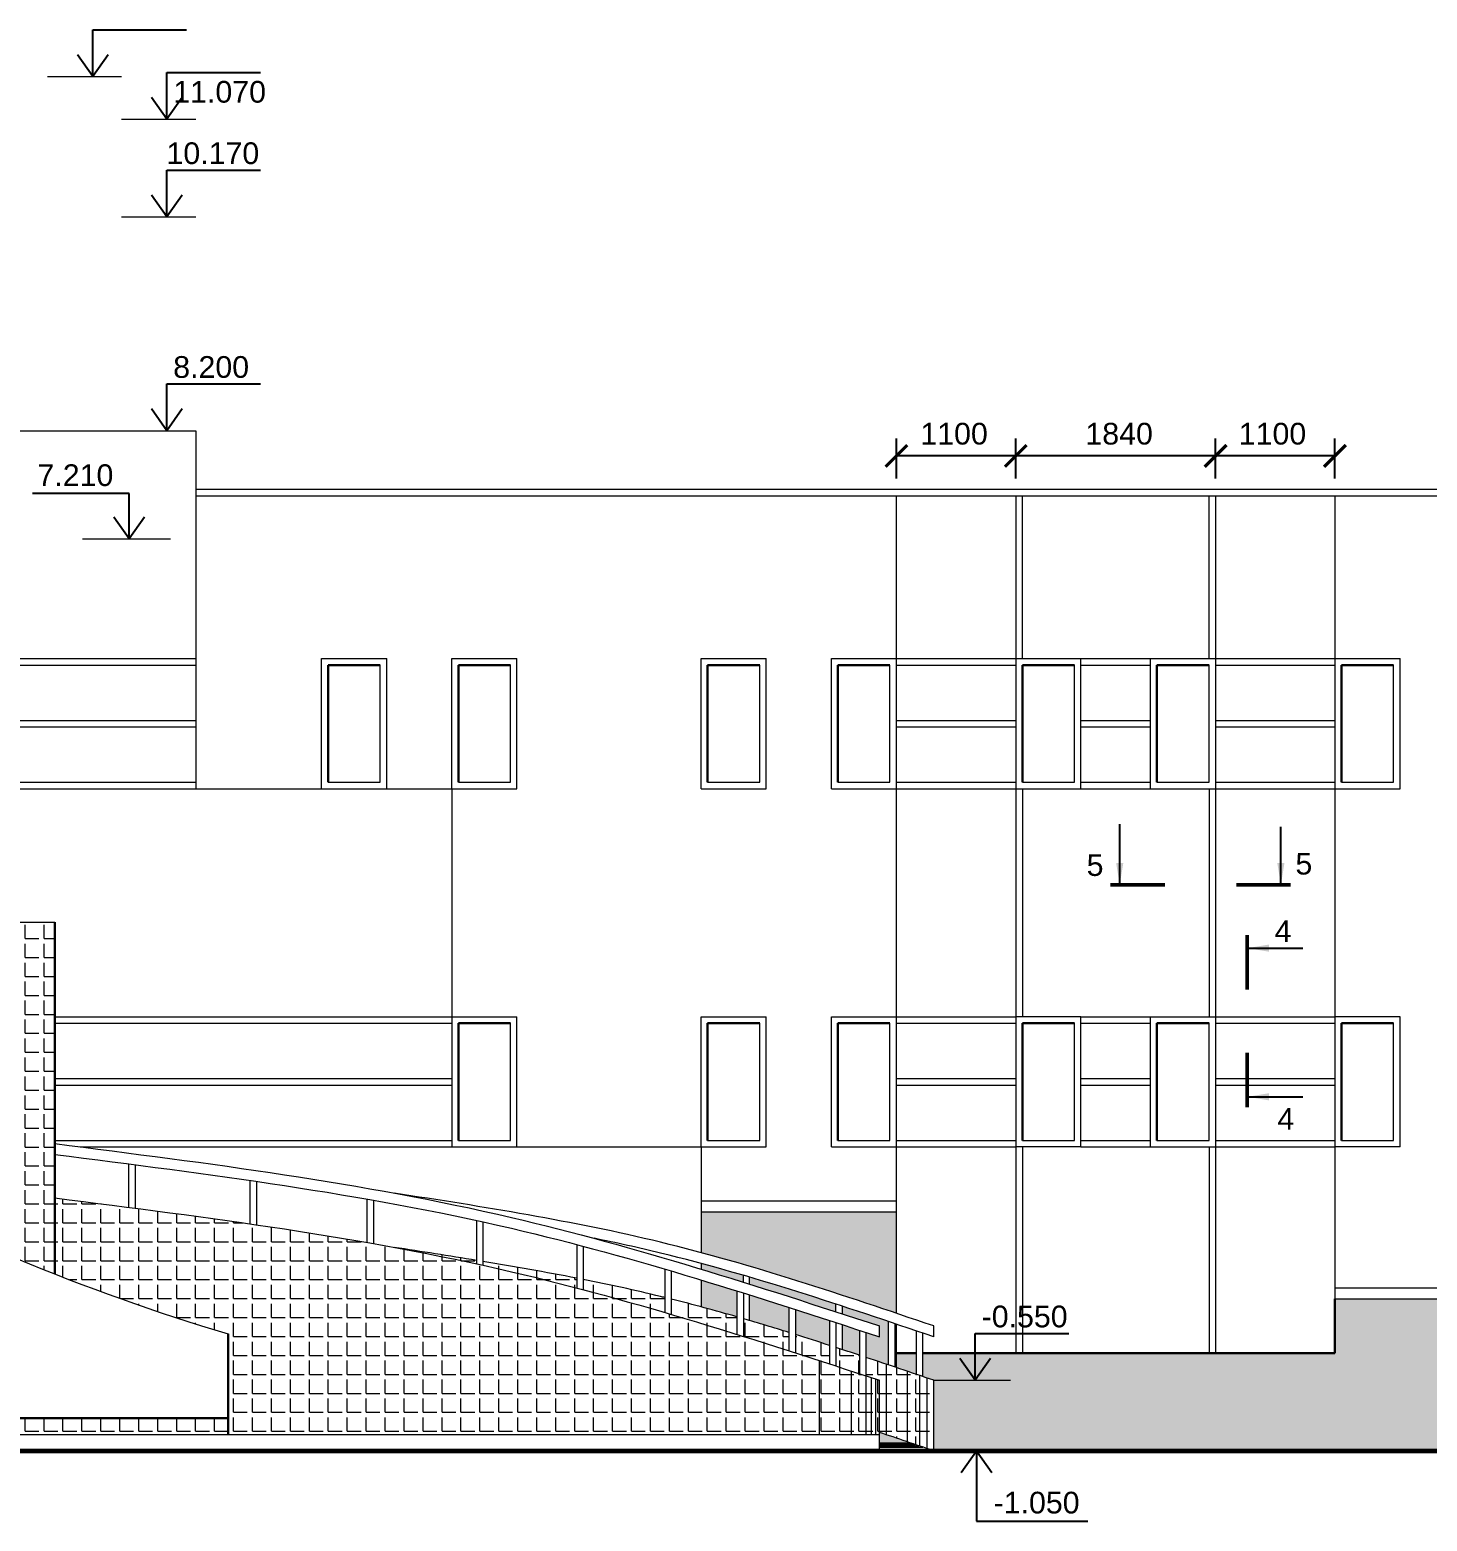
# Model space of a CAD drawing. Header units: millimetres. Extents: x -273 to 3634, y 3015 to 4572.
# Drawn here: x 997 to 1125.8, y 4309.3 to 4446.8 of the extents above; entities that cross this region are included whole.
import ezdxf

# ---------------------------------------------------------------- set-up
doc = ezdxf.new("R2010")
doc.units = ezdxf.units.MM
doc.layers.add('@', color=250, linetype='Continuous', lineweight=60)
doc.styles.get("Standard").update_dxf_attribs({"font": 'arial.ttf', "height": 2})
doc.dimstyles.new('ISO-25', dxfattribs={"dimtxt": 2, "dimasz": 2, "dimexe": 1.6, "dimexo": 1, "dimgap": 1, "dimtad": 1, "dimdsep": 46, "dimtxsty": 'Standard', "dimblk": 'ARCHTICK', "dimcen": 2, "dimadec": 0, "dimazin": 0, "dimtfac": 1, "dimtmove": 0, "dimatfit": 3, "dimfxl": 1, "dimarcsym": 0})
pattern_1 = [(0, (-529.6544, 3013.1548), (0, 1.74625), [1.27, -0.47625]), (90, (-529.6544, 3013.1548), (-1.74625, 1e-16), [1.27, -0.47625])]

# ---------------------------------------------------------------- blocks, each defined once
blk = doc.blocks.new('_ArchTick')
at = {"color": 0, "linetype": 'ByBlock', "lineweight": 15, "const_width": 0.15}
blk.add_lwpolyline([(-0.5, -0.5), (0.5, 0.5)], dxfattribs=at)
blk = doc.blocks.new('*D4')
at = {"layer": '@', "color": 0, "lineweight": -2, "transparency": 16777216}
for p, q in [((1106.26, 4405.41), (1106.26, 4409.09)), ((1117.26, 4405.41), (1117.26, 4409.09)), ((1117.26, 4407.49), (1106.26, 4407.49))]:
    blk.add_line(p, q, dxfattribs=at)
at = {"layer": 'Defpoints', "color": 0, "lineweight": 15, "transparency": 16777216}
for p in [(1106.26, 4407.49), (1106.26, 4404.41), (1117.26, 4404.41)]:
    blk.add_point(p, dxfattribs=at)
at = {"layer": '@', "color": 0, "lineweight": -2, "transparency": 16777216, "xscale": 2, "yscale": 2, "zscale": 2, "rotation": 180}
blk.add_blockref('_ArchTick', (1106.26, 4407.49), dxfattribs=at)
at = {"layer": '@', "color": 0, "lineweight": -2, "transparency": 16777216, "xscale": 2, "yscale": 2, "zscale": 2}
blk.add_blockref('_ArchTick', (1117.26, 4407.49), dxfattribs=at)
at = {"layer": '@', "color": 0, "lineweight": 15, "transparency": 16777216, "insert": (1111.51, 4409.52), "char_height": 2, "attachment_point": 5}
blk.add_mtext('1100', dxfattribs=at)
blk = doc.blocks.new('*D5')
at = {"layer": '@', "color": 0, "lineweight": -2, "transparency": 16777216}
for p, q in [((1087.86, 4408.49), (1087.86, 4409.09)), ((1106.26, 4408.49), (1106.26, 4409.09)), ((1106.26, 4407.49), (1087.86, 4407.49))]:
    blk.add_line(p, q, dxfattribs=at)
at = {"layer": 'Defpoints', "color": 0, "lineweight": 15, "transparency": 16777216}
for p in [(1087.86, 4407.49), (1087.86, 4407.49), (1106.26, 4407.49)]:
    blk.add_point(p, dxfattribs=at)
at = {"layer": '@', "color": 0, "lineweight": -2, "transparency": 16777216, "xscale": 2, "yscale": 2, "zscale": 2, "rotation": 180}
blk.add_blockref('_ArchTick', (1087.86, 4407.49), dxfattribs=at)
at = {"layer": '@', "color": 0, "lineweight": -2, "transparency": 16777216, "xscale": 2, "yscale": 2, "zscale": 2}
blk.add_blockref('_ArchTick', (1106.26, 4407.49), dxfattribs=at)
at = {"layer": '@', "color": 0, "lineweight": 15, "transparency": 16777216, "insert": (1097.38, 4409.52), "char_height": 2, "attachment_point": 5}
blk.add_mtext('1840', dxfattribs=at)
blk = doc.blocks.new('*D6')
at = {"layer": '@', "color": 0, "lineweight": -2, "transparency": 16777216}
for p, q in [((1076.86, 4405.41), (1076.86, 4409.09)), ((1087.86, 4405.41), (1087.86, 4409.09)), ((1087.86, 4407.49), (1076.86, 4407.49))]:
    blk.add_line(p, q, dxfattribs=at)
at = {"layer": 'Defpoints', "color": 0, "lineweight": 15, "transparency": 16777216}
for p in [(1076.86, 4407.49), (1076.86, 4404.41), (1087.86, 4404.41)]:
    blk.add_point(p, dxfattribs=at)
at = {"layer": '@', "color": 0, "lineweight": -2, "transparency": 16777216, "xscale": 2, "yscale": 2, "zscale": 2, "rotation": 180}
blk.add_blockref('_ArchTick', (1076.86, 4407.49), dxfattribs=at)
at = {"layer": '@', "color": 0, "lineweight": -2, "transparency": 16777216, "xscale": 2, "yscale": 2, "zscale": 2}
blk.add_blockref('_ArchTick', (1087.86, 4407.49), dxfattribs=at)
at = {"layer": '@', "color": 0, "lineweight": 15, "transparency": 16777216, "insert": (1082.17, 4409.52), "char_height": 2, "attachment_point": 5}
blk.add_mtext('1100', dxfattribs=at)

msp = doc.modelspace()

# ---------------------------------------------------------------- hatches: boundary and pattern name
at = {"layer": '@', "lineweight": 15}
h = msp.add_hatch(dxfattribs=at)
h.set_pattern_fill('ANGLE', color=0, scale=0.25, style=0)
h.set_pattern_definition(pattern_1)
h.paths.add_polyline_path([(896.196, 4364.509, -0.1333512), (977.12, 4342.536, 0.0316124), (999.296, 4332.108), (999.296, 4364.509), (987.296, 4364.509)])
h = msp.add_hatch(dxfattribs=at)
h.set_pattern_fill('ANGLE', color=0, scale=0.25, style=0)
h.set_pattern_definition([(0, (-504.1416, 3013.1548), (0, 1.74625), [1.27, -0.47625]), (90, (-504.1416, 3013.1548), (-1.74625, 1e-16), [1.27, -0.47625])])
h.paths.add_polyline_path([(1335.063, 4324.809), (1306.063, 4324.809), (1272.747, 4324.809, 0.0687109), (1238.097, 4345.192), (1237.871, 4344.636, 0.0067648), (1234.195, 4346.109), (1230.351, 4346.109), (1230.351, 4320.109), (1232.163, 4320.109), (1232.163, 4315.809), (1335.063, 4315.809)])
edge = h.paths.add_edge_path()
edge.add_line((1207.474, 4346.109), (1195.663, 4346.109))
edge.add_line((1195.663, 4346.109), (1195.663, 4343.809))
edge.add_line((1195.663, 4343.809), (1195.663, 4324.809))
edge.add_line((1195.663, 4324.809), (1134.263, 4324.809))
edge.add_line((1134.263, 4324.809), (1134.263, 4329.809))
edge.add_line((1134.263, 4329.809), (1117.263, 4329.809))
edge.add_line((1117.263, 4329.809), (1117.263, 4324.809))
edge.add_line((1117.263, 4324.809), (1079.276, 4324.809))
edge.add_line((1079.276, 4324.809), (1079.276, 4322.654))
edge.add_spline(control_points=[(1079.276, 4322.654), (1079.408, 4322.61), (1079.54, 4322.565), (1079.672, 4322.52)], knot_values=[0.6561067, 0.6561067, 0.6561067, 0.6561067, 1.072628, 1.072628, 1.072628, 1.072628], degree=3, periodic=0)
edge.add_spline(control_points=[(1079.672, 4322.52), (1079.879, 4322.45), (1080.087, 4322.38), (1080.294, 4322.309)], knot_values=[0, 0, 0, 0, 0.6561067, 0.6561067, 0.6561067, 0.6561067], degree=3, periodic=0)
edge.add_line((1080.294, 4322.309), (1080.294, 4317.309))
edge.add_line((1080.294, 4317.309), (1080.294, 4315.809))
edge.add_line((1080.294, 4315.809), (1205.663, 4315.809))
edge.add_line((1205.663, 4315.809), (1205.663, 4320.109))
edge.add_line((1205.663, 4320.109), (1207.474, 4320.109))
edge.add_line((1207.474, 4320.109), (1207.474, 4346.109))
h.paths.add_polyline_path([(1207.474, 4353.579, 0.0112394), (1200.974, 4354.596), (1200.974, 4355.201, 0.0090954), (1195.663, 4355.809), (1195.663, 4346.109), (1207.474, 4346.109)])
edge = h.paths.add_edge_path()
edge.add_line((1076.863, 4337.809), (1058.863, 4337.809))
edge.add_line((1058.863, 4337.809), (1058.863, 4334.066))
edge.add_spline(control_points=[(1058.863, 4334.066), (1064.921, 4332.439), (1070.898, 4330.481), (1076.863, 4328.47)], knot_values=[3.6152942, 3.6152942, 3.6152942, 3.6152942, 22.460642, 22.460642, 22.460642, 22.460642], degree=3, periodic=0)
edge.add_line((1076.863, 4328.47), (1076.863, 4337.809))
edge = h.paths.add_edge_path(flags=17)
edge.add_spline(control_points=[(1062.753, 4331.975), (1061.459, 4332.352), (1060.163, 4332.717), (1058.863, 4333.066)], knot_values=[18.4157726, 18.4157726, 18.4157726, 18.4157726, 22.460642, 22.460642, 22.460642, 22.460642], degree=3, periodic=0)
edge.add_line((1058.863, 4333.066), (1058.863, 4332.546))
edge.add_spline(control_points=[(1058.863, 4332.546), (1060.161, 4332.152), (1061.457, 4331.751), (1062.753, 4331.345)], knot_values=[60.7691208, 60.7691208, 60.7691208, 60.7691208, 64.8370358, 64.8370358, 64.8370358, 64.8370358], degree=3, periodic=0)
edge.add_line((1062.753, 4331.345), (1062.753, 4331.975))
edge = h.paths.add_edge_path(flags=17)
edge.add_line((1063.278, 4331.822), (1063.278, 4331.181))
edge.add_spline(control_points=[(1063.278, 4331.181), (1065.951, 4330.341), (1068.62, 4329.481), (1071.287, 4328.614)], knot_values=[65.3866799, 65.3866799, 65.3866799, 65.3866799, 73.7821557, 73.7821557, 73.7821557, 73.7821557], degree=3, periodic=0)
edge.add_line((1071.287, 4328.614), (1071.287, 4329.324))
edge.add_spline(control_points=[(1071.287, 4329.324), (1068.626, 4330.192), (1065.958, 4331.033), (1063.278, 4331.822)], knot_values=[9.4811948, 9.4811948, 9.4811948, 9.4811948, 17.8682657, 17.8682657, 17.8682657, 17.8682657], degree=3, periodic=0)
edge = h.paths.add_edge_path()
edge.add_spline(control_points=[(1076.097, 4327.728), (1074.681, 4328.204), (1073.265, 4328.676), (1071.847, 4329.141)], knot_values=[4.4217555, 4.4217555, 4.4217555, 4.4217555, 8.8931495, 8.8931495, 8.8931495, 8.8931495], degree=3, periodic=0)
edge.add_line((1071.847, 4329.141), (1071.847, 4328.433))
edge.add_spline(control_points=[(1071.847, 4328.433), (1072.996, 4328.059), (1074.145, 4327.684), (1075.294, 4327.309)], knot_values=[74.3693365, 74.3693365, 74.3693365, 74.3693365, 77.9872957, 77.9872957, 77.9872957, 77.9872957], degree=3, periodic=0)
edge.add_line((1075.294, 4327.309), (1075.294, 4326.309))
edge.add_spline(control_points=[(1075.294, 4326.309), (1074.878, 4326.445), (1074.462, 4326.581), (1074.046, 4326.716)], knot_values=[76.6777208, 76.6777208, 76.6777208, 76.6777208, 77.9872957, 77.9872957, 77.9872957, 77.9872957], degree=3, periodic=0)
edge.add_line((1074.046, 4326.716), (1074.046, 4324.414))
edge.add_spline(control_points=[(1074.046, 4324.414), (1074.664, 4324.209), (1075.282, 4324.002), (1075.899, 4323.794)], knot_values=[4.6295523, 4.6295523, 4.6295523, 4.6295523, 6.5799131, 6.5799131, 6.5799131, 6.5799131], degree=3, periodic=0)
edge.add_spline(control_points=[(1075.899, 4323.794), (1075.965, 4323.772), (1076.031, 4323.75), (1076.097, 4323.728)], knot_values=[4.4217555, 4.4217555, 4.4217555, 4.4217555, 4.6295523, 4.6295523, 4.6295523, 4.6295523], degree=3, periodic=0)
edge.add_line((1076.097, 4323.728), (1076.097, 4327.728))
edge = h.paths.add_edge_path()
edge.add_spline(control_points=[(1073.446, 4326.912), (1072.913, 4327.086), (1072.38, 4327.259), (1071.847, 4327.433)], knot_values=[74.3693365, 74.3693365, 74.3693365, 74.3693365, 76.0480358, 76.0480358, 76.0480358, 76.0480358], degree=3, periodic=0)
edge.add_line((1071.847, 4327.433), (1071.847, 4325.141))
edge.add_spline(control_points=[(1071.847, 4325.141), (1072.38, 4324.966), (1072.913, 4324.79), (1073.446, 4324.614)], knot_values=[7.211139, 7.211139, 7.211139, 7.211139, 8.8931495, 8.8931495, 8.8931495, 8.8931495], degree=3, periodic=0)
edge.add_line((1073.446, 4324.614), (1073.446, 4326.912))
edge = h.paths.add_edge_path()
edge.add_spline(control_points=[(1070.687, 4327.809), (1069.643, 4328.148), (1068.598, 4328.486), (1067.552, 4328.822)], knot_values=[69.8647343, 69.8647343, 69.8647343, 69.8647343, 73.1526499, 73.1526499, 73.1526499, 73.1526499], degree=3, periodic=0)
edge.add_line((1067.552, 4328.822), (1067.552, 4326.521))
edge.add_spline(control_points=[(1067.552, 4326.521), (1068.599, 4326.192), (1069.643, 4325.858), (1070.687, 4325.519)], knot_values=[10.1114467, 10.1114467, 10.1114467, 10.1114467, 13.3999231, 13.3999231, 13.3999231, 13.3999231], degree=3, periodic=0)
edge.add_line((1070.687, 4325.519), (1070.687, 4327.809))
edge = h.paths.add_edge_path()
edge.add_spline(control_points=[(1066.952, 4329.014), (1065.728, 4329.406), (1064.504, 4329.796), (1063.278, 4330.181)], knot_values=[65.3866799, 65.3866799, 65.3866799, 65.3866799, 69.2357393, 69.2357393, 69.2357393, 69.2357393], degree=3, periodic=0)
edge.add_line((1063.278, 4330.181), (1063.278, 4327.822))
edge.add_spline(control_points=[(1063.278, 4327.822), (1064.505, 4327.461), (1065.73, 4327.089), (1066.952, 4326.708)], knot_values=[14.0283304, 14.0283304, 14.0283304, 14.0283304, 17.8682657, 17.8682657, 17.8682657, 17.8682657], degree=3, periodic=0)
edge.add_line((1066.952, 4326.708), (1066.952, 4329.014))
edge = h.paths.add_edge_path()
edge.add_spline(control_points=[(1062.153, 4330.533), (1061.057, 4330.875), (1059.96, 4331.213), (1058.863, 4331.546)], knot_values=[60.7691208, 60.7691208, 60.7691208, 60.7691208, 64.2091459, 64.2091459, 64.2091459, 64.2091459], degree=3, periodic=0)
edge.add_line((1058.863, 4331.546), (1058.863, 4329.066))
edge.add_spline(control_points=[(1058.863, 4329.066), (1059.962, 4328.771), (1061.059, 4328.465), (1062.153, 4328.149)], knot_values=[19.0409484, 19.0409484, 19.0409484, 19.0409484, 22.460642, 22.460642, 22.460642, 22.460642], degree=3, periodic=0)
edge.add_line((1062.153, 4328.149), (1062.153, 4330.533))
edge = h.paths.add_edge_path()
edge.add_line((1078.676, 4324.809), (1076.863, 4324.809))
edge.add_line((1076.863, 4324.809), (1076.863, 4323.47))
edge.add_spline(control_points=[(1076.863, 4323.47), (1077.195, 4323.358), (1077.527, 4323.246), (1077.859, 4323.134)], knot_values=[2.5652431, 2.5652431, 2.5652431, 2.5652431, 3.6152942, 3.6152942, 3.6152942, 3.6152942], degree=3, periodic=0)
edge.add_spline(control_points=[(1077.859, 4323.134), (1078.132, 4323.042), (1078.404, 4322.95), (1078.676, 4322.857)], knot_values=[1.7047743, 1.7047743, 1.7047743, 1.7047743, 2.5652431, 2.5652431, 2.5652431, 2.5652431], degree=3, periodic=0)
edge.add_line((1078.676, 4322.857), (1078.676, 4324.809))
h = msp.add_hatch(dxfattribs=at)
h.set_pattern_fill('ANGLE', color=0, scale=0.25, style=0)
h.set_pattern_definition(pattern_1)
edge = h.paths.add_edge_path()
edge.add_spline(control_points=[(1075.294, 4322.309), (1064.065, 4325.972), (1039.295, 4334.051), (1013.433, 4337.321), (999.296, 4339.108)], knot_values=[0, 0, 0, 0, 35.3572785, 77.9872957, 77.9872957, 77.9872957, 77.9872957], degree=3, periodic=0)
edge.add_line((999.296, 4339.108), (999.296, 4332.108))
edge.add_arc((1070.596, 4512.525), 193.995, 248.43645, 253.43718)
edge.add_line((1015.294, 4326.579), (1015.294, 4318.809))
edge.add_line((1015.294, 4318.809), (1015.294, 4317.309))
edge.add_line((1015.294, 4317.309), (1075.294, 4317.309))
edge.add_line((1075.294, 4317.309), (1075.294, 4322.309))
h = msp.add_hatch(dxfattribs=at)
h.set_pattern_fill('ANGLE', color=0, scale=0.25, style=0)
h.set_pattern_definition(pattern_1)
edge = h.paths.add_edge_path()
edge.add_spline(control_points=[(1080.294, 4322.309), (1079.955, 4322.424), (1079.616, 4322.539), (1079.276, 4322.654)], knot_values=[0, 0, 0, 0, 1.072628, 1.072628, 1.072628, 1.072628], degree=3, periodic=0)
edge.add_spline(control_points=[(1079.276, 4322.654), (1079.076, 4322.722), (1078.876, 4322.79), (1078.676, 4322.857)], knot_values=[1.072628, 1.072628, 1.072628, 1.072628, 1.7047743, 1.7047743, 1.7047743, 1.7047743], degree=3, periodic=0)
edge.add_spline(control_points=[(1078.676, 4322.857), (1078.017, 4323.081), (1077.357, 4323.304), (1076.697, 4323.526)], knot_values=[1.7047743, 1.7047743, 1.7047743, 1.7047743, 3.7899107, 3.7899107, 3.7899107, 3.7899107], degree=3, periodic=0)
edge.add_spline(control_points=[(1076.697, 4323.526), (1076.497, 4323.594), (1076.297, 4323.661), (1076.097, 4323.728)], knot_values=[3.7899107, 3.7899107, 3.7899107, 3.7899107, 4.4217555, 4.4217555, 4.4217555, 4.4217555], degree=3, periodic=0)
edge.add_spline(control_points=[(1076.097, 4323.728), (1075.414, 4323.958), (1074.73, 4324.187), (1074.046, 4324.414)], knot_values=[4.4217555, 4.4217555, 4.4217555, 4.4217555, 6.5799131, 6.5799131, 6.5799131, 6.5799131], degree=3, periodic=0)
edge.add_line((1074.046, 4324.414), (1074.046, 4322.716))
edge.add_spline(control_points=[(1074.046, 4322.716), (1074.208, 4322.663), (1074.37, 4322.611), (1074.532, 4322.558)], knot_values=[76.6777208, 76.6777208, 76.6777208, 76.6777208, 77.1876987, 77.1876987, 77.1876987, 77.1876987], degree=3, periodic=0)
edge.add_spline(control_points=[(1074.532, 4322.558), (1074.664, 4322.515), (1074.795, 4322.472), (1074.927, 4322.429)], knot_values=[77.1876987, 77.1876987, 77.1876987, 77.1876987, 77.6016813, 77.6016813, 77.6016813, 77.6016813], degree=3, periodic=0)
edge.add_spline(control_points=[(1074.927, 4322.429), (1075.049, 4322.389), (1075.172, 4322.349), (1075.294, 4322.309)], knot_values=[77.6016813, 77.6016813, 77.6016813, 77.6016813, 77.9872957, 77.9872957, 77.9872957, 77.9872957], degree=3, periodic=0)
edge.add_line((1075.294, 4322.309), (1075.294, 4317.497))
edge.add_spline(control_points=[(1075.294, 4317.497), (1076.962, 4316.939), (1078.628, 4316.374), (1080.294, 4315.809)], knot_values=[0, 0, 0, 0, 5.2666599, 5.2666599, 5.2666599, 5.2666599], degree=3, periodic=0)
edge.add_line((1080.294, 4315.809), (1080.294, 4317.309))
edge.add_line((1080.294, 4317.309), (1080.294, 4322.309))
edge = h.paths.add_edge_path()
edge.add_spline(control_points=[(1073.446, 4324.614), (1072.913, 4324.79), (1072.38, 4324.966), (1071.847, 4325.141)], knot_values=[7.211139, 7.211139, 7.211139, 7.211139, 8.8931495, 8.8931495, 8.8931495, 8.8931495], degree=3, periodic=0)
edge.add_spline(control_points=[(1071.847, 4325.141), (1071.66, 4325.202), (1071.474, 4325.263), (1071.287, 4325.324)], knot_values=[8.8931495, 8.8931495, 8.8931495, 8.8931495, 9.4811948, 9.4811948, 9.4811948, 9.4811948], degree=3, periodic=0)
edge.add_line((1071.287, 4325.324), (1071.287, 4323.614))
edge.add_spline(control_points=[(1071.287, 4323.614), (1071.749, 4323.464), (1072.211, 4323.314), (1072.673, 4323.164)], knot_values=[73.7821557, 73.7821557, 73.7821557, 73.7821557, 75.2363525, 75.2363525, 75.2363525, 75.2363525], degree=3, periodic=0)
edge.add_spline(control_points=[(1072.673, 4323.164), (1072.931, 4323.08), (1073.189, 4322.996), (1073.446, 4322.912)], knot_values=[75.2363525, 75.2363525, 75.2363525, 75.2363525, 76.0480358, 76.0480358, 76.0480358, 76.0480358], degree=3, periodic=0)
edge.add_line((1073.446, 4322.912), (1073.446, 4324.614))
edge = h.paths.add_edge_path()
edge.add_spline(control_points=[(1070.687, 4325.519), (1069.643, 4325.858), (1068.599, 4326.192), (1067.552, 4326.521)], knot_values=[10.1114467, 10.1114467, 10.1114467, 10.1114467, 13.3999231, 13.3999231, 13.3999231, 13.3999231], degree=3, periodic=0)
edge.add_line((1067.552, 4326.521), (1067.552, 4324.822))
edge.add_spline(control_points=[(1067.552, 4324.822), (1068.279, 4324.588), (1069.005, 4324.354), (1069.732, 4324.119)], knot_values=[69.8647343, 69.8647343, 69.8647343, 69.8647343, 72.1502905, 72.1502905, 72.1502905, 72.1502905], degree=3, periodic=0)
edge.add_spline(control_points=[(1069.732, 4324.119), (1070.05, 4324.016), (1070.369, 4323.913), (1070.687, 4323.809)], knot_values=[72.1502905, 72.1502905, 72.1502905, 72.1502905, 73.1526499, 73.1526499, 73.1526499, 73.1526499], degree=3, periodic=0)
edge.add_line((1070.687, 4323.809), (1070.687, 4325.519))
edge = h.paths.add_edge_path()
edge.add_spline(control_points=[(1066.952, 4326.708), (1065.73, 4327.089), (1064.505, 4327.461), (1063.278, 4327.822)], knot_values=[14.0283304, 14.0283304, 14.0283304, 14.0283304, 17.8682657, 17.8682657, 17.8682657, 17.8682657], degree=3, periodic=0)
edge.add_spline(control_points=[(1063.278, 4327.822), (1063.103, 4327.873), (1062.928, 4327.924), (1062.753, 4327.975)], knot_values=[17.8682657, 17.8682657, 17.8682657, 17.8682657, 18.4157726, 18.4157726, 18.4157726, 18.4157726], degree=3, periodic=0)
edge.add_line((1062.753, 4327.975), (1062.753, 4326.345))
edge.add_spline(control_points=[(1062.753, 4326.345), (1064.154, 4325.907), (1065.553, 4325.462), (1066.952, 4325.014)], knot_values=[64.8370358, 64.8370358, 64.8370358, 64.8370358, 69.2357393, 69.2357393, 69.2357393, 69.2357393], degree=3, periodic=0)
edge.add_line((1066.952, 4325.014), (1066.952, 4326.708))
edge = h.paths.add_edge_path()
edge.add_spline(control_points=[(1062.153, 4328.149), (1060.147, 4328.728), (1058.133, 4329.275), (1056.108, 4329.781)], knot_values=[19.0409484, 19.0409484, 19.0409484, 19.0409484, 25.3104452, 25.3104452, 25.3104452, 25.3104452], degree=3, periodic=0)
edge.add_line((1056.108, 4329.781), (1056.108, 4328.372))
edge.add_spline(control_points=[(1056.108, 4328.372), (1058.127, 4327.775), (1060.141, 4327.16), (1062.153, 4326.533)], knot_values=[57.8946811, 57.8946811, 57.8946811, 57.8946811, 64.2091459, 64.2091459, 64.2091459, 64.2091459], degree=3, periodic=0)
edge.add_line((1062.153, 4326.533), (1062.153, 4328.149))
edge = h.paths.add_edge_path()
edge.add_spline(control_points=[(1055.508, 4329.93), (1055.382, 4329.961), (1052.893, 4330.57), (1050.388, 4331.114), (1048, 4331.589)], knot_values=[25.9296386, 25.9296386, 25.9296386, 25.9296386, 26.322118, 33.6296021, 33.6296021, 33.6296021, 33.6296021], degree=3, periodic=0)
edge.add_line((1048, 4331.589), (1048, 4330.655))
edge.add_spline(control_points=[(1048, 4330.655), (1050.511, 4329.988), (1053.013, 4329.283), (1055.508, 4328.549)], knot_values=[49.4655096, 49.4655096, 49.4655096, 49.4655096, 57.2691378, 57.2691378, 57.2691378, 57.2691378], degree=3, periodic=0)
edge.add_line((1055.508, 4328.549), (1055.508, 4329.93))
edge = h.paths.add_edge_path()
edge.add_spline(control_points=[(1047.4, 4331.707), (1044.533, 4332.269), (1041.651, 4332.774), (1038.763, 4333.252)], knot_values=[34.2415888, 34.2415888, 34.2415888, 34.2415888, 43.013187, 43.013187, 43.013187, 43.013187], degree=3, periodic=0)
edge.add_line((1038.763, 4333.252), (1038.763, 4332.903))
edge.add_spline(control_points=[(1038.763, 4332.903), (1039.637, 4332.71), (1042.525, 4332.056), (1045.4, 4331.339), (1047.4, 4330.813)], knot_values=[39.9403882, 39.9403882, 39.9403882, 39.9403882, 42.6300173, 48.8440657, 48.8440657, 48.8440657, 48.8440657], degree=3, periodic=0)
edge.add_line((1047.4, 4330.813), (1047.4, 4331.707))
edge = h.paths.add_edge_path()
edge.add_spline(control_points=[(1038.163, 4333.35), (1035.635, 4333.765), (1033.102, 4334.159), (1030.569, 4334.554)], knot_values=[43.6204655, 43.6204655, 43.6204655, 43.6204655, 51.2958027, 51.2958027, 51.2958027, 51.2958027], degree=3, periodic=0)
edge.add_spline(control_points=[(1030.569, 4334.554), (1033.109, 4334.086), (1035.641, 4333.582), (1038.163, 4333.034)], knot_values=[31.5672285, 31.5672285, 31.5672285, 31.5672285, 39.3250019, 39.3250019, 39.3250019, 39.3250019], degree=3, periodic=0)
edge.add_line((1038.163, 4333.034), (1038.163, 4333.35))
h = msp.add_hatch(dxfattribs=at)
h.set_pattern_fill('ANGLE', color=0, scale=0.25, style=0)
h.set_pattern_definition(pattern_1)
h.paths.add_polyline_path([(1015.294, 4317.309), (1015.294, 4318.809), (975.294, 4318.809), (974.235, 4318.809, 0.0354692), (957.296, 4328.692), (957.296, 4321.968, 0.024941), (945.296, 4327.468), (945.296, 4320.983, 0.1000691), (896.196, 4330.909), (896.196, 4322.509), (896.196, 4317.309)])
h = msp.add_hatch(color=0, dxfattribs=at)
edge = h.paths.add_edge_path()
edge.add_spline(control_points=[(1076.863, 4316.97), (1076.542, 4317.079), (1076.221, 4317.187), (1075.899, 4317.294)], knot_values=[3.6152942, 3.6152942, 3.6152942, 3.6152942, 4.6295523, 4.6295523, 4.6295523, 4.6295523], degree=3, periodic=0)
edge.add_spline(control_points=[(1075.899, 4317.294), (1075.698, 4317.362), (1075.496, 4317.43), (1075.294, 4317.497)], knot_values=[4.6295523, 4.6295523, 4.6295523, 4.6295523, 5.2666599, 5.2666599, 5.2666599, 5.2666599], degree=3, periodic=0)
edge.add_line((1075.294, 4317.497), (1075.294, 4317.309))
edge.add_line((1075.294, 4317.309), (1075.294, 4316.542))
edge.add_line((1075.294, 4316.542), (1078.132, 4316.542))
edge.add_spline(control_points=[(1078.132, 4316.542), (1078.041, 4316.572), (1077.95, 4316.603), (1077.859, 4316.634)], knot_values=[2.2785041, 2.2785041, 2.2785041, 2.2785041, 2.5652431, 2.5652431, 2.5652431, 2.5652431], degree=3, periodic=0)
edge.add_spline(control_points=[(1077.859, 4316.634), (1077.527, 4316.746), (1077.195, 4316.858), (1076.863, 4316.97)], knot_values=[2.5652431, 2.5652431, 2.5652431, 2.5652431, 3.6152942, 3.6152942, 3.6152942, 3.6152942], degree=3, periodic=0)

# ---------------------------------------------------------------- linework, layer by layer
at = {"layer": '@', "color": 0, "lineweight": 15}
for p, q in [((998.639, 4442.444), (1005.467, 4442.444)), ((1005.467, 4438.509), (1012.296, 4438.509)), ((1005.467, 4429.509), (1012.296, 4429.509)), ((979.296, 4409.809), (1012.296, 4409.809)), ((1012.296, 4409.809), (1012.296, 4376.809)), ((1012.296, 4404.409), (1335.063, 4404.409)), ((1012.296, 4403.809), (1335.063, 4403.809)), ((1076.863, 4328.47), (1076.863, 4403.809)), ((1087.863, 4403.809), (1087.863, 4324.809)), ((1088.463, 4388.809), (1088.463, 4403.809)), ((1105.663, 4388.809), (1105.663, 4403.809)), ((1106.263, 4403.809), (1106.263, 4324.809)), ((1117.263, 4403.809), (1117.263, 4329.809)), ((1001.854, 4399.851), (1009.956, 4399.851)), ((987.296, 4388.809), (1012.296, 4388.809)), ((987.296, 4388.209), (1012.296, 4388.209)), ((1023.896, 4388.809), (1029.896, 4388.809)), ((1023.896, 4376.809), (1023.896, 4388.809)), ((1029.296, 4377.409), (1029.296, 4388.209)), ((1029.896, 4376.809), (1029.896, 4388.809)), ((1035.896, 4376.809), (1035.896, 4388.809)), ((1035.896, 4388.809), (1041.896, 4388.809)), ((1041.296, 4377.409), (1041.296, 4388.209)), ((1041.896, 4376.809), (1041.896, 4388.809)), ((1058.863, 4376.809), (1058.863, 4388.809)), ((1058.863, 4388.809), (1064.863, 4388.809)), ((1058.863, 4388.809), (1064.863, 4388.809)), ((1064.263, 4377.409), (1064.263, 4388.209)), ((1064.863, 4376.809), (1064.863, 4388.809)), ((1070.863, 4376.809), (1070.863, 4388.809)), ((1070.863, 4388.809), (1123.263, 4388.809)), ((1076.263, 4377.409), (1076.263, 4388.209)), ((1076.863, 4376.809), (1076.863, 4388.809)), ((1076.863, 4388.209), (1087.863, 4388.209)), ((1093.263, 4377.409), (1093.263, 4388.209)), ((1093.863, 4376.809), (1093.863, 4388.809)), ((1093.863, 4388.209), (1100.263, 4388.209)), ((1100.263, 4376.809), (1100.263, 4388.809)), ((1105.663, 4377.409), (1105.663, 4388.209)), ((1106.263, 4388.209), (1117.263, 4388.209)), ((1122.663, 4377.409), (1122.663, 4388.209)), ((1123.263, 4376.809), (1123.263, 4388.809)), ((987.296, 4383.109), (1012.296, 4383.109)), ((1076.863, 4383.109), (1087.863, 4383.109)), ((1093.863, 4383.109), (1100.263, 4383.109)), ((1106.263, 4383.109), (1117.263, 4383.109)), ((987.296, 4382.509), (1012.296, 4382.509)), ((1076.863, 4382.509), (1087.863, 4382.509)), ((1093.863, 4382.509), (1100.263, 4382.509)), ((1106.263, 4382.509), (1117.263, 4382.509)), ((987.296, 4377.409), (1012.296, 4377.409)), ((1024.496, 4377.409), (1029.296, 4377.409)), ((1036.496, 4377.409), (1041.296, 4377.409)), ((1059.463, 4377.409), (1064.263, 4377.409)), ((1071.463, 4377.409), (1076.263, 4377.409)), ((1076.863, 4377.409), (1087.863, 4377.409)), ((1088.463, 4377.409), (1093.263, 4377.409)), ((1093.863, 4377.409), (1100.263, 4377.409)), ((1100.863, 4377.409), (1105.663, 4377.409)), ((1106.263, 4377.409), (1117.263, 4377.409)), ((1117.863, 4377.409), (1122.663, 4377.409)), ((987.296, 4376.809), (1041.896, 4376.809)), ((1035.896, 4376.809), (1035.896, 4343.809)), ((1058.863, 4376.809), (1064.863, 4376.809)), ((1070.863, 4376.809), (1123.263, 4376.809)), ((1088.463, 4376.809), (1088.463, 4355.809)), ((1105.663, 4376.809), (1105.663, 4355.809)), ((987.296, 4364.509), (999.296, 4364.509)), ((999.296, 4355.809), (1035.896, 4355.809)), ((1035.896, 4355.809), (1041.896, 4355.809)), ((1041.896, 4343.809), (1041.896, 4355.809)), ((1058.863, 4355.809), (1064.863, 4355.809)), ((1058.863, 4343.809), (1058.863, 4355.809)), ((1064.863, 4343.809), (1064.863, 4355.809)), ((1070.863, 4343.809), (1070.863, 4355.809)), ((1070.863, 4355.809), (1076.863, 4355.809)), ((1076.863, 4343.809), (1076.863, 4355.809)), ((1076.863, 4355.809), (1087.863, 4355.809)), ((1093.863, 4355.809), (1087.863, 4355.809)), ((1093.863, 4343.809), (1093.863, 4355.809)), ((1093.863, 4355.809), (1100.263, 4355.809)), ((1100.263, 4343.809), (1100.263, 4355.809)), ((1100.263, 4355.809), (1106.263, 4355.809)), ((1106.263, 4355.809), (1117.263, 4355.809)), ((1123.263, 4355.809), (1117.263, 4355.809)), ((1123.263, 4343.809), (1123.263, 4355.809)), ((999.296, 4355.209), (1035.896, 4355.209)), ((1041.296, 4344.409), (1041.296, 4355.209)), ((1064.263, 4344.409), (1064.263, 4355.209)), ((1076.263, 4344.409), (1076.263, 4355.209)), ((1076.863, 4355.209), (1087.863, 4355.209)), ((1093.263, 4344.409), (1093.263, 4355.209)), ((1093.863, 4355.209), (1100.263, 4355.209)), ((1105.663, 4344.409), (1105.663, 4355.209)), ((1106.263, 4355.209), (1117.263, 4355.209)), ((1122.663, 4344.409), (1122.663, 4355.209)), ((999.296, 4350.109), (1035.896, 4350.109)), ((1076.863, 4350.109), (1087.863, 4350.109)), ((1093.863, 4350.109), (1100.263, 4350.109)), ((1106.263, 4350.109), (1117.263, 4350.109)), ((999.296, 4349.509), (1035.896, 4349.509)), ((1076.863, 4349.509), (1087.863, 4349.509)), ((1093.863, 4349.509), (1100.263, 4349.509)), ((1106.263, 4349.509), (1117.263, 4349.509)), ((999.296, 4344.409), (1035.896, 4344.409)), ((1036.496, 4344.409), (1041.296, 4344.409)), ((1059.463, 4344.409), (1064.263, 4344.409)), ((1071.463, 4344.409), (1076.263, 4344.409)), ((1076.863, 4344.409), (1087.863, 4344.409)), ((1088.463, 4344.409), (1093.263, 4344.409)), ((1093.863, 4344.409), (1100.263, 4344.409)), ((1100.863, 4344.409), (1105.663, 4344.409)), ((1106.263, 4344.409), (1117.263, 4344.409)), ((1117.863, 4344.409), (1122.663, 4344.409)), ((1001.655, 4343.809), (1035.896, 4343.809)), ((1035.896, 4343.809), (1041.896, 4343.809)), ((1041.896, 4343.809), (1058.863, 4343.809)), ((1058.863, 4343.809), (1064.863, 4343.809)), ((1058.863, 4343.809), (1058.863, 4334.066)), ((1070.863, 4343.809), (1076.863, 4343.809)), ((1076.863, 4343.809), (1087.863, 4343.809)), ((1093.863, 4343.809), (1087.863, 4343.809)), ((1088.463, 4343.809), (1088.463, 4324.809)), ((1093.863, 4343.809), (1100.263, 4343.809)), ((1100.263, 4343.809), (1106.263, 4343.809)), ((1105.663, 4343.809), (1105.663, 4324.809)), ((1106.263, 4343.809), (1117.263, 4343.809)), ((1123.263, 4343.809), (1117.263, 4343.809)), ((1006.108, 4342.24), (1006.108, 4338.24)), ((1006.708, 4342.163), (1006.708, 4338.163)), ((1017.288, 4340.72), (1017.288, 4336.72)), ((1017.888, 4340.632), (1017.888, 4336.632)), ((1028.061, 4339.005), (1028.061, 4335.005)), ((1028.661, 4338.899), (1028.661, 4334.899)), ((1076.863, 4338.809), (1058.863, 4338.809)), ((1076.863, 4337.809), (1058.863, 4337.809)), ((1038.163, 4337.034), (1038.163, 4333.034)), ((1038.763, 4336.903), (1038.763, 4332.903)), ((1047.4, 4334.813), (1047.4, 4330.813)), ((1048, 4334.655), (1048, 4330.655)), ((1055.508, 4332.549), (1055.508, 4328.549)), ((1056.108, 4332.372), (1056.108, 4328.372)), ((1058.863, 4333.066), (1058.863, 4332.546)), ((1062.753, 4331.345), (1062.753, 4331.975)), ((1058.863, 4331.546), (1058.863, 4329.066)), ((1062.153, 4330.533), (1062.153, 4326.533)), ((1063.278, 4331.822), (1063.278, 4331.181)), ((1117.263, 4330.809), (1134.263, 4330.809)), ((1062.753, 4330.345), (1062.753, 4326.345)), ((1063.278, 4330.181), (1063.278, 4327.822)), ((1071.287, 4328.614), (1071.287, 4329.324)), ((1071.847, 4329.141), (1071.847, 4328.433)), ((1117.263, 4329.809), (1134.263, 4329.809)), ((1066.952, 4329.014), (1066.952, 4325.014)), ((1067.552, 4328.822), (1067.552, 4324.822)), ((1070.687, 4327.809), (1070.687, 4323.809)), ((1076.097, 4327.728), (1076.097, 4323.728)), ((1071.287, 4327.614), (1071.287, 4323.614)), ((1071.847, 4327.433), (1071.847, 4325.141)), ((1073.446, 4326.912), (1073.446, 4322.912)), ((1074.046, 4326.716), (1074.046, 4322.716)), ((1075.294, 4326.309), (1075.294, 4327.309)), ((1076.697, 4327.526), (1076.697, 4323.526)), ((1076.863, 4323.47), (1076.863, 4327.47)), ((1078.676, 4326.857), (1078.676, 4322.857)), ((1079.276, 4326.654), (1079.276, 4322.654)), ((1080.294, 4326.309), (1080.294, 4327.309)), ((1069.732, 4324.119), (1069.732, 4317.309)), ((1075.899, 4323.794), (1075.899, 4317.294)), ((1072.673, 4323.164), (1072.673, 4317.309)), ((1074.029, 4322.722), (1074.029, 4317.309)), ((1074.532, 4322.558), (1074.532, 4317.309)), ((1074.927, 4322.429), (1074.927, 4317.309)), ((1075.294, 4317.309), (1075.294, 4322.309)), ((1077.859, 4323.134), (1077.859, 4316.634)), ((1078.997, 4322.749), (1078.997, 4316.249)), ((1079.672, 4322.52), (1079.672, 4316.02)), ((1080.294, 4317.309), (1080.294, 4322.309)), ((1080.294, 4322.309), (1087.381, 4322.309)), ((820.196, 4317.309), (1075.294, 4317.309)), ((1075.294, 4315.809), (1075.294, 4317.309)), ((1080.294, 4315.809), (1080.294, 4317.309)), ((1075.294, 4316.542), (1078.132, 4316.542)), ((1075.294, 4316.493), (1078.276, 4316.493)), ((1075.294, 4316.448), (1078.41, 4316.448)), ((1075.294, 4316.392), (1078.574, 4316.392)), ((1075.294, 4316.273), (1078.925, 4316.273)), ((1075.294, 4316.145), (1079.303, 4316.145)), ((1075.294, 4315.926), (1079.951, 4315.926))]:
    msp.add_line(p, q, dxfattribs=at)
at = {"layer": '@', "color": 0, "lineweight": 30}
for p, q in [((1024.496, 4377.409), (1024.496, 4388.209)), ((1024.496, 4388.209), (1029.296, 4388.209)), ((1036.496, 4377.409), (1036.496, 4388.209)), ((1036.496, 4388.209), (1041.296, 4388.209)), ((1059.463, 4388.209), (1064.263, 4388.209)), ((1059.463, 4377.409), (1059.463, 4388.209)), ((1071.463, 4388.209), (1076.263, 4388.209)), ((1071.463, 4377.409), (1071.463, 4388.209)), ((1088.463, 4377.409), (1088.463, 4388.209)), ((1088.463, 4388.209), (1093.263, 4388.209)), ((1100.863, 4388.209), (1105.663, 4388.209)), ((1100.863, 4377.409), (1100.863, 4388.209)), ((1117.863, 4388.209), (1122.663, 4388.209)), ((1117.863, 4377.409), (1117.863, 4388.209)), ((999.296, 4364.509), (999.296, 4332.108)), ((1036.496, 4355.209), (1041.296, 4355.209)), ((1036.496, 4344.409), (1036.496, 4355.209)), ((1059.463, 4344.409), (1059.463, 4355.209)), ((1059.463, 4355.209), (1064.263, 4355.209)), ((1071.463, 4344.409), (1071.463, 4355.209)), ((1071.463, 4355.209), (1076.263, 4355.209)), ((1088.463, 4355.209), (1093.263, 4355.209)), ((1088.463, 4344.409), (1088.463, 4355.209)), ((1100.863, 4344.409), (1100.863, 4355.209)), ((1100.863, 4355.209), (1105.663, 4355.209)), ((1117.863, 4344.409), (1117.863, 4355.209)), ((1117.863, 4355.209), (1122.663, 4355.209)), ((1117.263, 4324.809), (1117.263, 4329.809)), ((1015.294, 4318.809), (1015.294, 4326.579)), ((1078.676, 4324.809), (1076.863, 4324.809)), ((1117.263, 4324.809), (1079.276, 4324.809)), ((975.294, 4318.809), (1015.294, 4318.809)), ((1015.294, 4318.809), (1015.294, 4317.309))]:
    msp.add_line(p, q, dxfattribs=at)
at = {"layer": '@', "color": 0, "lineweight": 50}
for p, q in [((1096.598, 4367.96), (1101.598, 4367.96)), ((1108.182, 4367.96), (1113.182, 4367.96)), ((1109.19, 4363.328), (1109.19, 4358.328)), ((1109.19, 4352.468), (1109.19, 4347.468))]:
    msp.add_line(p, q, dxfattribs=at)
at = {"layer": '@', "color": 0, "lineweight": 60}
msp.add_line((632.64, 4315.809), (1344.24, 4315.809), dxfattribs=at)
at = {"layer": '@', "color": 0, "lineweight": 15}
msp.add_arc((1070.596, 4512.525), 193.995, 241.19383, 253.43718, dxfattribs=at)
for points in [[(999.296, 4344.108), (1041.381, 4337.309), (1075.294, 4327.309)], [(999.296, 4343.108), (1041.381, 4336.309), (1075.294, 4326.309)], [(999.296, 4339.108), (1041.381, 4332.309), (1075.294, 4322.309)], [(1080.294, 4327.309), (1055.128, 4335.023), (1030.569, 4339.554)]]:
    msp.add_spline(points, degree=3, dxfattribs=at)
for points, knots in [([(1080.294, 4326.309), (1071.967, 4329.132), (1061.65, 4332.629), (1051.049, 4334.969), (1048.996, 4335.388)], [0, 0, 0, 0, 26.322118, 32.6126969, 32.6126969, 32.6126969, 32.6126969]), ([(1055.508, 4329.93), (1055.382, 4329.961), (1052.893, 4330.57), (1050.388, 4331.114), (1048, 4331.589)], [25.9296386, 25.9296386, 25.9296386, 25.9296386, 26.322118, 33.6296021, 33.6296021, 33.6296021, 33.6296021])]:
    msp.add_open_spline(points, degree=3, knots=knots, dxfattribs=at)
for points in [[(1038.163, 4333.35), (1035.635, 4333.765), (1033.102, 4334.159), (1030.569, 4334.554)], [(1047.4, 4331.707), (1044.533, 4332.269), (1041.651, 4332.774), (1038.763, 4333.252)], [(1062.153, 4328.149), (1060.147, 4328.728), (1058.133, 4329.275), (1056.108, 4329.781)], [(1066.952, 4326.708), (1065.555, 4327.143), (1064.156, 4327.566), (1062.753, 4327.975)], [(1070.687, 4325.519), (1069.643, 4325.858), (1068.599, 4326.192), (1067.552, 4326.521)], [(1073.446, 4324.614), (1072.727, 4324.852), (1072.007, 4325.089), (1071.287, 4325.324)], [(1080.294, 4322.309), (1078.213, 4323.015), (1076.131, 4323.72), (1074.046, 4324.414)], [(1080.294, 4315.809), (1078.628, 4316.374), (1076.962, 4316.939), (1075.294, 4317.497)]]:
    msp.add_open_spline(points, degree=3, dxfattribs=at)

# ---------------------------------------------------------------- texts
for s, p in [('11.070', (1010.223, 4440.039)), ('10.170', (1009.6, 4434.381)), ('8.200', (1010.219, 4414.681)), ('7.210', (997.713, 4404.712)), ('5', (1094.386, 4368.782)), ('5', (1113.623, 4368.908)), ('4', (1111.704, 4362.688)), ('4', (1111.965, 4345.396)), ('-0.550', (1084.711, 4327.181)), ('-1.050', (1085.814, 4310.029))]:
    msp.add_text(s, height=2, dxfattribs=at).set_placement(p)

# ---------------------------------------------------------------- dimensions: what is measured, and where the dimension line sits
for base, p1, p2, text, picture, middle in [((1076.863, 4407.494), (1087.863, 4404.409), (1076.863, 4404.409), '1100', '*D6', (1082.17, 4407.494)), ((1087.863, 4407.494), (1106.263, 4407.494), (1087.863, 4407.494), '1840', '*D5', (1097.378, 4407.494)), ((1106.263, 4407.494), (1117.263, 4404.409), (1106.263, 4404.409), '1100', '*D4', (1111.508, 4407.494))]:
    dim = msp.add_linear_dim(base=base, p1=p1, p2=p2, text=text, dimstyle='ISO-25', dxfattribs=at)
    dim.commit()
    dim.dimension.update_dxf_attribs({"geometry": picture, "text_midpoint": middle, "dimtype": 160})

# ---------------------------------------------------------------- leaders
for points in [[(1002.802, 4442.444), (1002.802, 4446.751), (1011.433, 4446.751)], [(1009.631, 4438.509), (1009.631, 4442.816), (1018.262, 4442.816)], [(1009.631, 4429.509), (1009.631, 4433.816), (1018.262, 4433.816)], [(1009.631, 4409.809), (1009.631, 4414.116), (1018.262, 4414.116)], [(1006.162, 4399.851), (1006.162, 4404.022), (997.264, 4404.022)], [(1084.228, 4315.809), (1084.228, 4309.319), (1094.48, 4309.319)]]:
    msp.add_leader(points, dimstyle='ISO-25', override={"dimgap": 1, "dimtad": 0, "dimldrblk": 'Open90'}, dxfattribs=at)
at = {"layer": '@', "color": 0, "lineweight": 30}
for points, override in [([(1097.434, 4367.96), (1097.434, 4373.55)], {"dimgap": 1, "dimtad": 0}), ([(1112.282, 4367.96), (1112.282, 4373.293)], {"dimgap": 1, "dimtad": 0}), ([(1109.19, 4362.126), (1114.301, 4362.126)], {"dimgap": 1, "dimtad": 0}), ([(1109.19, 4348.425), (1114.301, 4348.425)], {"dimgap": 1, "dimtad": 0}), ([(1084.123, 4322.309), (1084.123, 4326.616), (1092.754, 4326.616)], {"dimgap": 1, "dimtad": 0, "dimldrblk": 'Open90'})]:
    msp.add_leader(points, dimstyle='ISO-25', override=override, dxfattribs=at)

doc.saveas('drawing.dxf')
